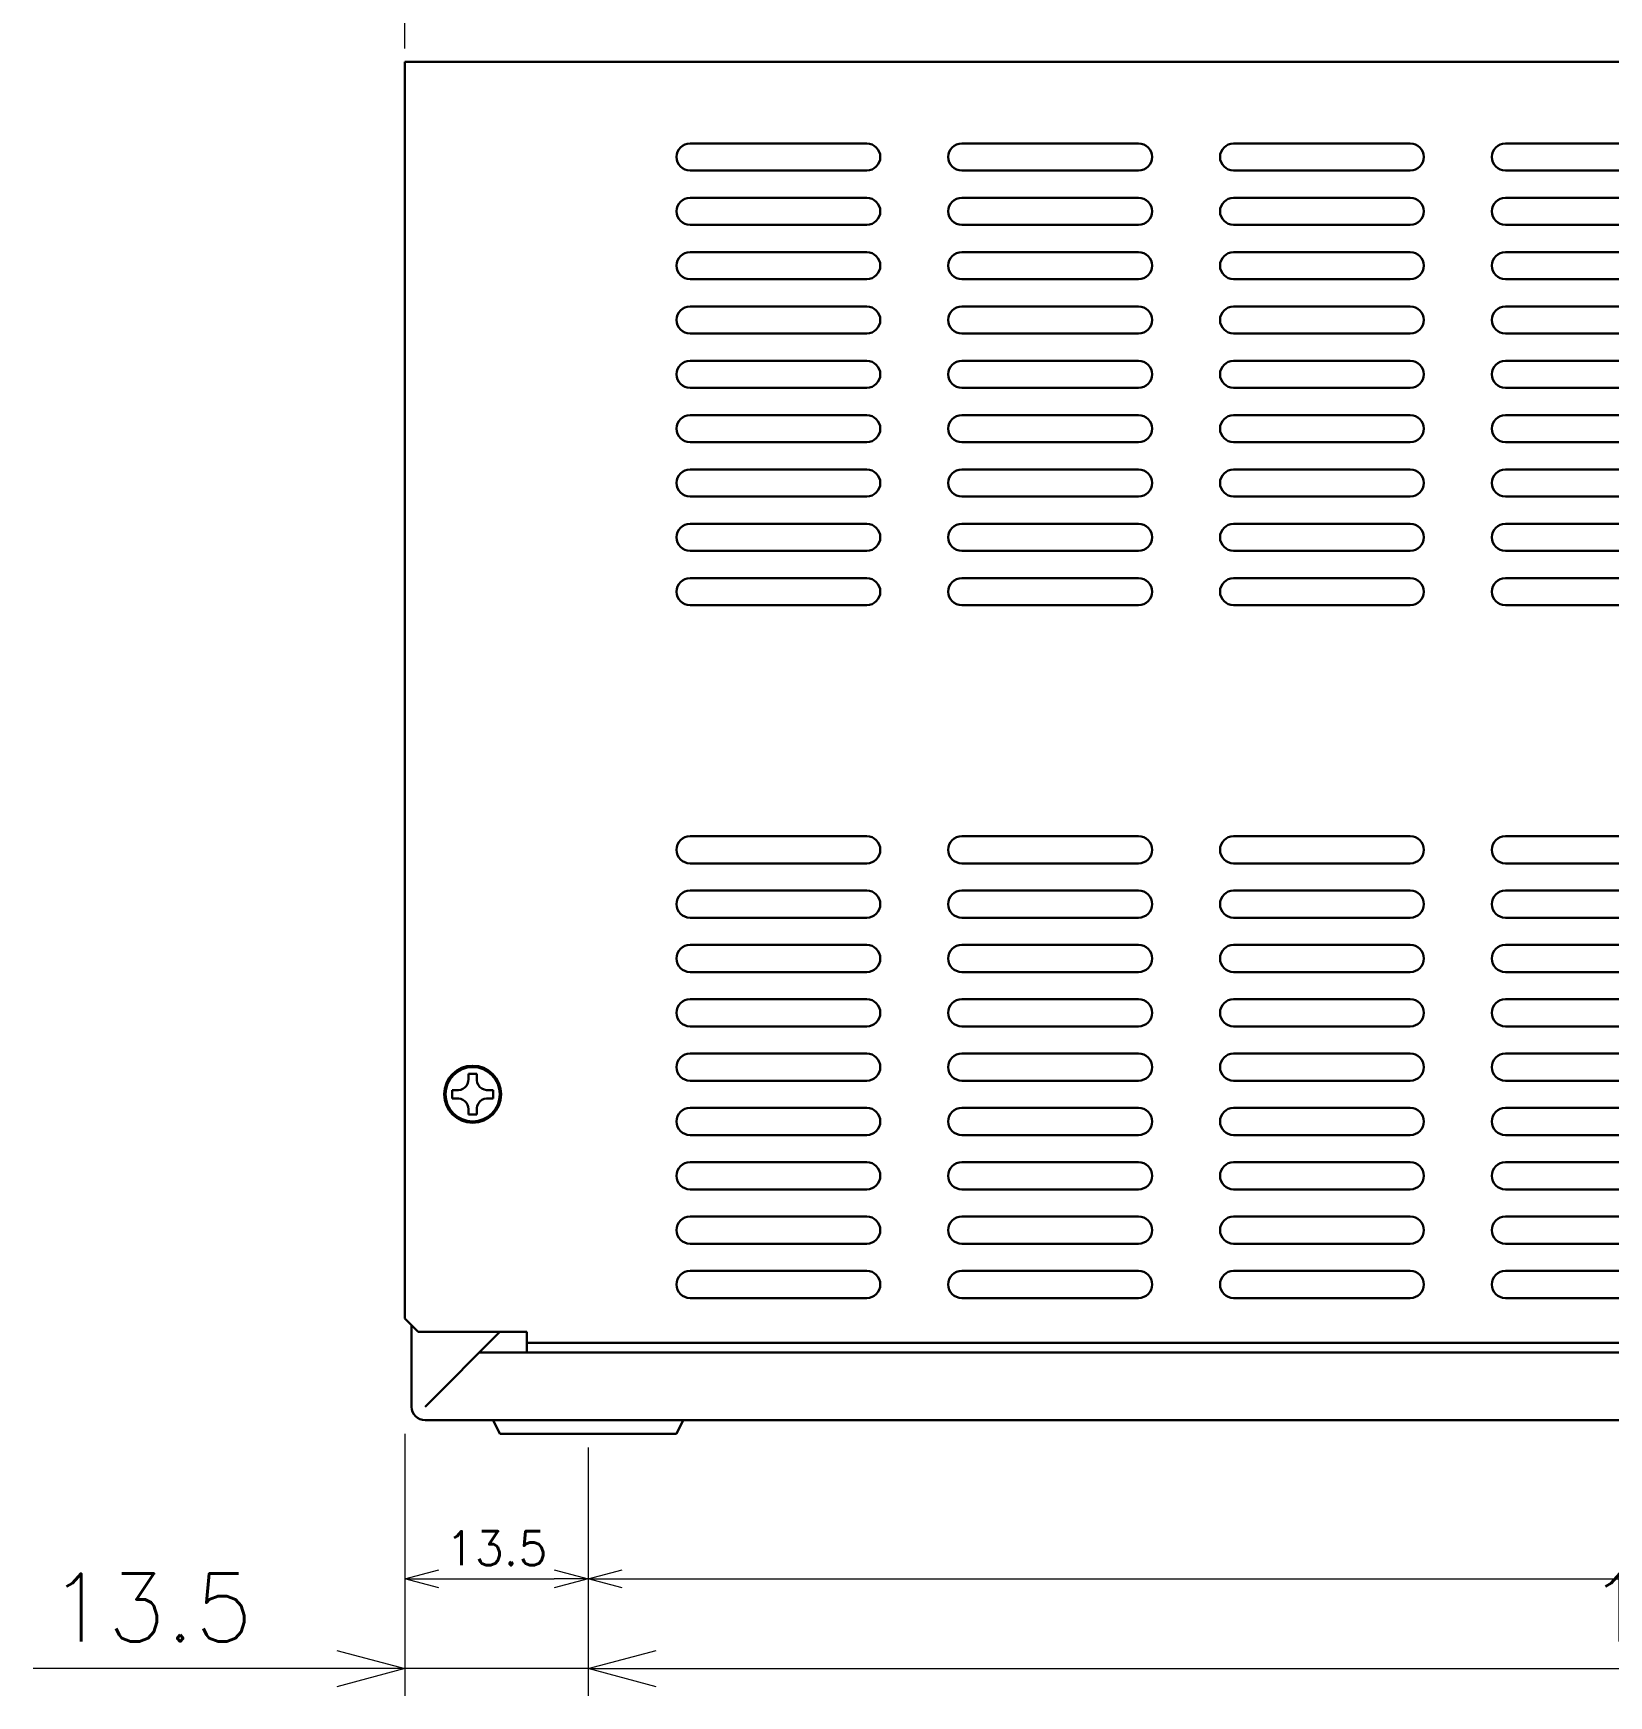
# Model space of a CAD drawing. Header units: inches. Extents: x 15 to 427, y 4 to 223.
# Drawn here: x 105.2 to 221.1, y 12.9 to 135.3 of the extents above; entities that cross this region are included whole.
import ezdxf

# ---------------------------------------------------------------- set-up
doc = ezdxf.new("R2010")
doc.units = ezdxf.units.IN
doc.header["$MEASUREMENT"] = 0
doc.layers.get('0').update_dxf_attribs({"lineweight": 30})
doc.layers.get('Defpoints').update_dxf_attribs({"lineweight": 9})
for name, color, linetype, lineweight in [('2KD_寸法１', 7, 'Continuous', 15), ('2KD_寸法１ @ 1', 7, 'Continuous', 15), ('2KD_寸法１ @ 2', 7, 'Continuous', 15)]:
    doc.layers.add(name, color=color, linetype=linetype, lineweight=lineweight)
doc.styles.get("Standard").update_dxf_attribs({"font": 'txt', "bigfont": 'extfont2.shx'})
doc.dimstyles.new('KD-STD', dxfattribs={"dimscale": 0, "dimtxt": 2.5, "dimasz": 2.5, "dimexe": 1, "dimexo": 1, "dimgap": 1, "dimtad": 1, "dimdsep": 46, "dimtxsty": 'Standard', "dimblk": 'OPEN30', "dimcen": 0, "dimadec": 0, "dimazin": 0, "dimtfac": 1, "dimtmove": 0, "dimatfit": 3, "dimldrblk": 'OPEN30', "dimfxl": 1, "dimtolj": 1, "dimtzin": 0, "dimlwd": 15, "dimlwe": 15, "dimarcsym": 0})

# ---------------------------------------------------------------- blocks, each defined once
blk = doc.blocks.new('_Open30')
at = {"lineweight": -2}
for p, q in [((-1, 0.268), (0, 0)), ((0, 0), (-1, -0.268)), ((0, 0), (-1, 0))]:
    blk.add_line(p, q, dxfattribs=at)
blk = doc.blocks.new('*D96')
at = {"layer": '2KD_寸法１', "color": 0, "lineweight": 15}
for p, q in [((132.5, 134.21), (132.5, 144.6)), ((327.5, 134.21), (327.5, 144.6)), ((135, 143.6), (325, 143.6))]:
    blk.add_line(p, q, dxfattribs=at)
at = {"layer": 'Defpoints', "color": 0}
for p in [(327.5, 143.6), (132.5, 133.21), (327.5, 133.21)]:
    blk.add_point(p, dxfattribs=at)
at = {"layer": '2KD_寸法１', "color": 0, "lineweight": 15, "xscale": 2.5, "yscale": 2.5, "zscale": 2.5, "rotation": 180}
blk.add_blockref('_Open30', (132.5, 143.6), dxfattribs=at)
at = {"layer": '2KD_寸法１', "color": 0, "lineweight": 15, "xscale": 2.5, "yscale": 2.5, "zscale": 2.5}
blk.add_blockref('_Open30', (327.5, 143.6), dxfattribs=at)
at = {"layer": '2KD_寸法１', "color": 0, "insert": (230, 145.85), "char_height": 2.5, "attachment_point": 5}
blk.add_mtext('\\A1;195', dxfattribs=at)
blk = doc.blocks.new('*D97')
at = {"layer": '2KD_寸法１', "color": 0, "lineweight": 15}
for p, q in [((132.5, 135.21), (132.5, 151.22)), ((327.5, 135.21), (327.5, 151.22)), ((137.5, 149.22), (322.5, 149.22))]:
    blk.add_line(p, q, dxfattribs=at)
at = {"layer": 'Defpoints', "color": 0}
for p in [(327.5, 149.22), (132.5, 133.21), (327.5, 133.21)]:
    blk.add_point(p, dxfattribs=at)
at = {"layer": '2KD_寸法１', "color": 0, "lineweight": 15, "xscale": 5, "yscale": 5, "zscale": 5, "rotation": 180}
blk.add_blockref('_Open30', (132.5, 149.22), dxfattribs=at)
at = {"layer": '2KD_寸法１', "color": 0, "lineweight": 15, "xscale": 5, "yscale": 5, "zscale": 5}
blk.add_blockref('_Open30', (327.5, 149.22), dxfattribs=at)
at = {"layer": '2KD_寸法１', "color": 0, "insert": (230, 153.72), "char_height": 5, "attachment_point": 5}
blk.add_mtext('\\A1;195', dxfattribs=at)
blk = doc.blocks.new('*D99')
at = {"layer": '2KD_寸法１', "color": 0, "lineweight": 15}
for p, q in [((146, 31.21), (146, 20.54)), ((306, 31.21), (306, 20.54)), ((148.5, 21.54), (303.5, 21.54))]:
    blk.add_line(p, q, dxfattribs=at)
at = {"layer": 'Defpoints', "color": 0}
for p in [(146, 32.21), (306, 32.21), (306, 21.54)]:
    blk.add_point(p, dxfattribs=at)
at = {"layer": '2KD_寸法１', "color": 0, "lineweight": 15, "xscale": 2.5, "yscale": 2.5, "zscale": 2.5, "rotation": 180}
blk.add_blockref('_Open30', (146, 21.54), dxfattribs=at)
at = {"layer": '2KD_寸法１', "color": 0, "lineweight": 15, "xscale": 2.5, "yscale": 2.5, "zscale": 2.5}
blk.add_blockref('_Open30', (306, 21.54), dxfattribs=at)
at = {"layer": '2KD_寸法１', "color": 0, "insert": (226, 23.79), "char_height": 2.5, "attachment_point": 5}
blk.add_mtext('\\A1;160', dxfattribs=at)
blk = doc.blocks.new('*D100')
at = {"layer": '2KD_寸法１', "color": 0, "lineweight": 15}
for p, q in [((146, 30.21), (146, 12.93)), ((306, 30.21), (306, 12.93)), ((151, 14.93), (301, 14.93))]:
    blk.add_line(p, q, dxfattribs=at)
at = {"layer": 'Defpoints', "color": 0}
for p in [(146, 32.21), (306, 32.21), (306, 14.93)]:
    blk.add_point(p, dxfattribs=at)
at = {"layer": '2KD_寸法１', "color": 0, "lineweight": 15, "xscale": 5, "yscale": 5, "zscale": 5, "rotation": 180}
blk.add_blockref('_Open30', (146, 14.93), dxfattribs=at)
at = {"layer": '2KD_寸法１', "color": 0, "lineweight": 15, "xscale": 5, "yscale": 5, "zscale": 5}
blk.add_blockref('_Open30', (306, 14.93), dxfattribs=at)
at = {"layer": '2KD_寸法１', "color": 0, "insert": (226, 19.43), "char_height": 5, "attachment_point": 5}
blk.add_mtext('\\A1;160', dxfattribs=at)
blk = doc.blocks.new('*D102')
at = {"layer": '2KD_寸法１', "color": 0, "lineweight": 15}
for p, q in [((132.5, 32.21), (132.5, 20.54)), ((146, 31.21), (146, 20.54)), ((135, 21.54), (143.5, 21.54))]:
    blk.add_line(p, q, dxfattribs=at)
at = {"layer": 'Defpoints', "color": 0}
for p in [(132.5, 33.21), (146, 32.21), (146, 21.54)]:
    blk.add_point(p, dxfattribs=at)
at = {"layer": '2KD_寸法１', "color": 0, "lineweight": 15, "xscale": 2.5, "yscale": 2.5, "zscale": 2.5, "rotation": 180}
blk.add_blockref('_Open30', (132.5, 21.54), dxfattribs=at)
at = {"layer": '2KD_寸法１', "color": 0, "lineweight": 15, "xscale": 2.5, "yscale": 2.5, "zscale": 2.5}
blk.add_blockref('_Open30', (146, 21.54), dxfattribs=at)
at = {"layer": '2KD_寸法１', "color": 0, "insert": (139.25, 23.79), "char_height": 2.5, "attachment_point": 5}
blk.add_mtext('\\A1;13.5', dxfattribs=at)
blk = doc.blocks.new('*D103')
at = {"layer": '2KD_寸法１', "color": 0, "lineweight": 15}
for p, q in [((132.5, 31.21), (132.5, 12.93)), ((146, 30.21), (146, 12.93)), ((127.5, 14.93), (105.16, 14.93)), ((146, 14.93), (132.5, 14.93)), ((151, 14.93), (156, 14.93))]:
    blk.add_line(p, q, dxfattribs=at)
at = {"layer": 'Defpoints', "color": 0}
for p in [(132.5, 33.21), (146, 32.21), (146, 14.93)]:
    blk.add_point(p, dxfattribs=at)
at = {"layer": '2KD_寸法１', "color": 0, "lineweight": 15, "xscale": 5, "yscale": 5, "zscale": 5}
blk.add_blockref('_Open30', (132.5, 14.93), dxfattribs=at)
at = {"layer": '2KD_寸法１', "color": 0, "lineweight": 15, "xscale": 5, "yscale": 5, "zscale": 5, "rotation": 180}
blk.add_blockref('_Open30', (146, 14.93), dxfattribs=at)
at = {"layer": '2KD_寸法１', "color": 0, "insert": (113.83, 19.43), "char_height": 5, "attachment_point": 5}
blk.add_mtext('\\A1;13.5', dxfattribs=at)
blk = doc.blocks.new('A$C4261461B')
for p, q in [((0, 0), (195, 0)), ((0, 0), (0, -92.5)), ((21, -6), (34, -6)), ((41, -6), (54, -6)), ((61, -6), (74, -6)), ((81, -6), (94, -6)), ((21, -8), (34, -8)), ((41, -8), (54, -8)), ((61, -8), (74, -8)), ((81, -8), (94, -8)), ((21, -10), (34, -10)), ((41, -10), (54, -10)), ((61, -10), (74, -10)), ((81, -10), (94, -10)), ((21, -12), (34, -12)), ((41, -12), (54, -12)), ((61, -12), (74, -12)), ((81, -12), (94, -12)), ((21, -14), (34, -14)), ((41, -14), (54, -14)), ((61, -14), (74, -14)), ((81, -14), (94, -14)), ((21, -16), (34, -16)), ((41, -16), (54, -16)), ((61, -16), (74, -16)), ((81, -16), (94, -16)), ((21, -18), (34, -18)), ((41, -18), (54, -18)), ((61, -18), (74, -18)), ((81, -18), (94, -18)), ((21, -20), (34, -20)), ((41, -20), (54, -20)), ((61, -20), (74, -20)), ((81, -20), (94, -20)), ((21, -22), (34, -22)), ((41, -22), (54, -22)), ((61, -22), (74, -22)), ((81, -22), (94, -22)), ((21, -24), (34, -24)), ((41, -24), (54, -24)), ((61, -24), (74, -24)), ((81, -24), (94, -24)), ((21, -26), (34, -26)), ((41, -26), (54, -26)), ((61, -26), (74, -26)), ((81, -26), (94, -26)), ((21, -28), (34, -28)), ((41, -28), (54, -28)), ((61, -28), (74, -28)), ((81, -28), (94, -28)), ((21, -30), (34, -30)), ((41, -30), (54, -30)), ((61, -30), (74, -30)), ((81, -30), (94, -30)), ((21, -32), (34, -32)), ((41, -32), (54, -32)), ((61, -32), (74, -32)), ((81, -32), (94, -32)), ((21, -34), (34, -34)), ((41, -34), (54, -34)), ((61, -34), (74, -34)), ((81, -34), (94, -34)), ((21, -36), (34, -36)), ((41, -36), (54, -36)), ((61, -36), (74, -36)), ((81, -36), (94, -36)), ((21, -38), (34, -38)), ((41, -38), (54, -38)), ((61, -38), (74, -38)), ((81, -38), (94, -38)), ((21, -40), (34, -40)), ((41, -40), (54, -40)), ((61, -40), (74, -40)), ((81, -40), (94, -40)), ((21, -57), (34, -57)), ((41, -57), (54, -57)), ((61, -57), (74, -57)), ((81, -57), (94, -57)), ((21, -59), (34, -59)), ((41, -59), (54, -59)), ((61, -59), (74, -59)), ((81, -59), (94, -59)), ((21, -61), (34, -61)), ((41, -61), (54, -61)), ((61, -61), (74, -61)), ((81, -61), (94, -61)), ((21, -63), (34, -63)), ((41, -63), (54, -63)), ((61, -63), (74, -63)), ((81, -63), (94, -63)), ((21, -65), (34, -65)), ((41, -65), (54, -65)), ((61, -65), (74, -65)), ((81, -65), (94, -65)), ((21, -67), (34, -67)), ((41, -67), (54, -67)), ((61, -67), (74, -67)), ((81, -67), (94, -67)), ((21, -69), (34, -69)), ((41, -69), (54, -69)), ((61, -69), (74, -69)), ((81, -69), (94, -69)), ((21, -71), (34, -71)), ((41, -71), (54, -71)), ((61, -71), (74, -71)), ((81, -71), (94, -71)), ((21, -73), (34, -73)), ((41, -73), (54, -73)), ((61, -73), (74, -73)), ((81, -73), (94, -73)), ((4.7, -74.8), (4.7, -74.5)), ((4.7, -74.5), (5.3, -74.5)), ((5.3, -74.8), (5.3, -74.5)), ((3.5, -75.7), (3.8, -75.7)), ((3.5, -76.3), (3.5, -75.7)), ((6.2, -75.7), (6.5, -75.7)), ((6.5, -75.7), (6.5, -76.3)), ((21, -75), (34, -75)), ((41, -75), (54, -75)), ((61, -75), (74, -75)), ((81, -75), (94, -75)), ((3.5, -76.3), (3.8, -76.3)), ((6.2, -76.3), (6.5, -76.3)), ((6.5, -76.3), (6.2, -76.3)), ((21, -77), (34, -77)), ((41, -77), (54, -77)), ((61, -77), (74, -77)), ((81, -77), (94, -77)), ((4.7, -77.5), (4.7, -77.2)), ((5.3, -77.5), (4.7, -77.5)), ((5.3, -77.5), (5.3, -77.2)), ((21, -79), (34, -79)), ((41, -79), (54, -79)), ((61, -79), (74, -79)), ((81, -79), (94, -79)), ((21, -81), (34, -81)), ((41, -81), (54, -81)), ((61, -81), (74, -81)), ((81, -81), (94, -81)), ((21, -83), (34, -83)), ((41, -83), (54, -83)), ((61, -83), (74, -83)), ((81, -83), (94, -83)), ((21, -85), (34, -85)), ((41, -85), (54, -85)), ((61, -85), (74, -85)), ((81, -85), (94, -85)), ((21, -87), (34, -87)), ((41, -87), (54, -87)), ((61, -87), (74, -87)), ((81, -87), (94, -87)), ((21, -89), (34, -89)), ((41, -89), (54, -89)), ((61, -89), (74, -89)), ((81, -89), (94, -89)), ((21, -91), (34, -91)), ((41, -91), (54, -91)), ((61, -91), (74, -91)), ((81, -91), (94, -91)), ((1, -93.5), (0, -92.5)), ((0.5, -93), (0.5, -99)), ((9, -93.5), (1, -93.5)), ((7, -93.5), (1.5, -99)), ((9, -93.5), (9, -95)), ((9, -95), (5.5, -95)), ((186, -94.3), (9, -94.3)), ((186, -95), (9, -95)), ((1.5, -100), (31.5, -100)), ((6.5, -100), (7, -101)), ((8, -100), (19, -100)), ((20.5, -100), (20, -101)), ((21.5, -100), (193.5, -100)), ((7, -101), (20, -101))]:
    blk.add_line(p, q)
for radius in [2.1, 2]:
    blk.add_circle((5, -76), radius)
for centre, radius, start, end in [((21, -7), 1, 90, 270), ((34, -7), 1, 270, 90), ((41, -7), 1, 90, 270), ((54, -7), 1, 270, 90), ((61, -7), 1, 90, 270), ((74, -7), 1, 270, 90), ((81, -7), 1, 90, 270), ((21, -11), 1, 90, 270), ((34, -11), 1, 270, 90), ((41, -11), 1, 90, 270), ((54, -11), 1, 270, 90), ((61, -11), 1, 90, 270), ((74, -11), 1, 270, 90), ((81, -11), 1, 90, 270), ((21, -15), 1, 90, 270), ((34, -15), 1, 270, 90), ((41, -15), 1, 90, 270), ((54, -15), 1, 270, 90), ((61, -15), 1, 90, 270), ((74, -15), 1, 270, 90), ((81, -15), 1, 90, 270), ((21, -19), 1, 90, 270), ((34, -19), 1, 270, 90), ((41, -19), 1, 90, 270), ((54, -19), 1, 270, 90), ((61, -19), 1, 90, 270), ((74, -19), 1, 270, 90), ((81, -19), 1, 90, 270), ((21, -23), 1, 90, 270), ((34, -23), 1, 270, 90), ((41, -23), 1, 90, 270), ((54, -23), 1, 270, 90), ((61, -23), 1, 90, 270), ((74, -23), 1, 270, 90), ((81, -23), 1, 90, 270), ((21, -27), 1, 90, 270), ((34, -27), 1, 270, 90), ((41, -27), 1, 90, 270), ((54, -27), 1, 270, 90), ((61, -27), 1, 90, 270), ((74, -27), 1, 270, 90), ((81, -27), 1, 90, 270), ((21, -31), 1, 90, 270), ((34, -31), 1, 270, 90), ((41, -31), 1, 90, 270), ((54, -31), 1, 270, 90), ((61, -31), 1, 90, 270), ((74, -31), 1, 270, 90), ((81, -31), 1, 90, 270), ((21, -35), 1, 90, 270), ((34, -35), 1, 270, 90), ((41, -35), 1, 90, 270), ((54, -35), 1, 270, 90), ((61, -35), 1, 90, 270), ((74, -35), 1, 270, 90), ((81, -35), 1, 90, 270), ((21, -39), 1, 90, 270), ((34, -39), 1, 270, 90), ((41, -39), 1, 90, 270), ((54, -39), 1, 270, 90), ((61, -39), 1, 90, 270), ((74, -39), 1, 270, 90), ((81, -39), 1, 90, 270), ((21, -58), 1, 90, 270), ((34, -58), 1, 270, 90), ((41, -58), 1, 90, 270), ((54, -58), 1, 270, 90), ((61, -58), 1, 90, 270), ((74, -58), 1, 270, 90), ((81, -58), 1, 90, 270), ((21, -62), 1, 90, 270), ((34, -62), 1, 270, 90), ((41, -62), 1, 90, 270), ((54, -62), 1, 270, 90), ((61, -62), 1, 90, 270), ((74, -62), 1, 270, 90), ((81, -62), 1, 90, 270), ((21, -66), 1, 90, 270), ((34, -66), 1, 270, 90), ((41, -66), 1, 90, 270), ((54, -66), 1, 270, 90), ((61, -66), 1, 90, 270), ((74, -66), 1, 270, 90), ((81, -66), 1, 90, 270), ((21, -70), 1, 90, 270), ((34, -70), 1, 270, 90), ((41, -70), 1, 90, 270), ((54, -70), 1, 270, 90), ((61, -70), 1, 90, 270), ((74, -70), 1, 270, 90), ((81, -70), 1, 90, 270), ((21, -74), 1, 90, 270), ((34, -74), 1, 270, 90), ((41, -74), 1, 90, 270), ((54, -74), 1, 270, 90), ((61, -74), 1, 90, 270), ((74, -74), 1, 270, 90), ((81, -74), 1, 90, 270), ((3.9, -74.9), 0.8, 262, 0), ((3.9, -74.9), 0.8, 0, 7.9968), ((6.1, -74.9), 0.8, 172.0032, 278), ((3.9, -77.1), 0.8, 0, 98), ((3.9, -77.1), 0.8, 352.0032, 0), ((6.1, -77.1), 0.8, 82, 187.9968), ((21, -78), 1, 90, 270), ((34, -78), 1, 270, 90), ((41, -78), 1, 90, 270), ((54, -78), 1, 270, 90), ((61, -78), 1, 90, 270), ((74, -78), 1, 270, 90), ((81, -78), 1, 90, 270), ((21, -82), 1, 90, 270), ((34, -82), 1, 270, 90), ((41, -82), 1, 90, 270), ((54, -82), 1, 270, 90), ((61, -82), 1, 90, 270), ((74, -82), 1, 270, 90), ((81, -82), 1, 90, 270), ((21, -86), 1, 90, 270), ((34, -86), 1, 270, 90), ((41, -86), 1, 90, 270), ((54, -86), 1, 270, 90), ((61, -86), 1, 90, 270), ((74, -86), 1, 270, 90), ((81, -86), 1, 90, 270), ((21, -90), 1, 90, 270), ((34, -90), 1, 270, 90), ((41, -90), 1, 90, 270), ((54, -90), 1, 270, 90), ((61, -90), 1, 90, 270), ((74, -90), 1, 270, 90), ((81, -90), 1, 90, 270), ((1.5, -99), 1, 180, 270)]:
    blk.add_arc(centre, radius, start, end)
blk = doc.blocks.new('*U121')
at = {"layer": '2KD_寸法１ @ 1'}
dim = blk.add_linear_dim(base=(327.496, 143.6), p1=(132.496, 133.211), p2=(327.496, 133.211), dimstyle='KD-STD', override={"dimscale": 1, "dimtix": 0, "dimtofl": 1, "dimtmove": 0, "dimatfit": 3}, dxfattribs=at)
dim.commit()
dim.dimension.update_dxf_attribs({"geometry": '*D96', "text_midpoint": (229.996, 145.85)})
at = {"layer": '2KD_寸法１ @ 2'}
dim = blk.add_linear_dim(base=(327.496, 149.222), p1=(132.496, 133.211), p2=(327.496, 133.211), dimstyle='KD-STD', override={"dimscale": 2, "dimtix": 0, "dimtofl": 1, "dimtmove": 0, "dimatfit": 3}, dxfattribs=at)
dim.commit()
dim.dimension.update_dxf_attribs({"geometry": '*D97', "text_midpoint": (229.996, 153.722)})
blk = doc.blocks.new('*U122')
at = {"layer": '2KD_寸法１ @ 1'}
dim = blk.add_linear_dim(base=(305.996, 21.54), p1=(145.996, 32.211), p2=(305.996, 32.211), dimstyle='KD-STD', override={"dimscale": 1, "dimtix": 0, "dimtofl": 1, "dimtmove": 0, "dimatfit": 3}, dxfattribs=at)
dim.commit()
dim.dimension.update_dxf_attribs({"geometry": '*D99', "text_midpoint": (225.996, 23.79)})
at = {"layer": '2KD_寸法１ @ 2'}
dim = blk.add_linear_dim(base=(305.996, 14.931), p1=(145.996, 32.211), p2=(305.996, 32.211), dimstyle='KD-STD', override={"dimscale": 2, "dimtix": 0, "dimtofl": 1, "dimtmove": 0, "dimatfit": 3}, dxfattribs=at)
dim.commit()
dim.dimension.update_dxf_attribs({"geometry": '*D100', "text_midpoint": (225.996, 19.431)})
blk = doc.blocks.new('*U123')
at = {"layer": '2KD_寸法１ @ 1'}
dim = blk.add_linear_dim(base=(145.996, 21.54), p1=(132.496, 33.211), p2=(145.996, 32.211), dimstyle='KD-STD', override={"dimscale": 1, "dimtix": 0, "dimtofl": 1, "dimtmove": 0, "dimatfit": 3}, dxfattribs=at)
dim.commit()
dim.dimension.update_dxf_attribs({"geometry": '*D102', "text_midpoint": (139.246, 23.79)})
at = {"layer": '2KD_寸法１ @ 2'}
dim = blk.add_linear_dim(base=(145.996, 14.931), p1=(132.496, 33.211), p2=(145.996, 32.211), dimstyle='KD-STD', override={"dimscale": 2, "dimtix": 0, "dimtofl": 1, "dimtmove": 0, "dimatfit": 3}, dxfattribs=at)
dim.commit()
dim.dimension.update_dxf_attribs({"geometry": '*D103', "text_midpoint": (113.829, 14.931), "dimtype": 128})

msp = doc.modelspace()

# ---------------------------------------------------------------- block references
msp.add_blockref('A$C4261461B', (132.496, 133.211))
at = {"layer": '2KD_寸法１'}
for name in ['*U121', '*U123', '*U122']:
    msp.add_blockref(name, (0, 0), dxfattribs=at)

doc.saveas('drawing.dxf')
